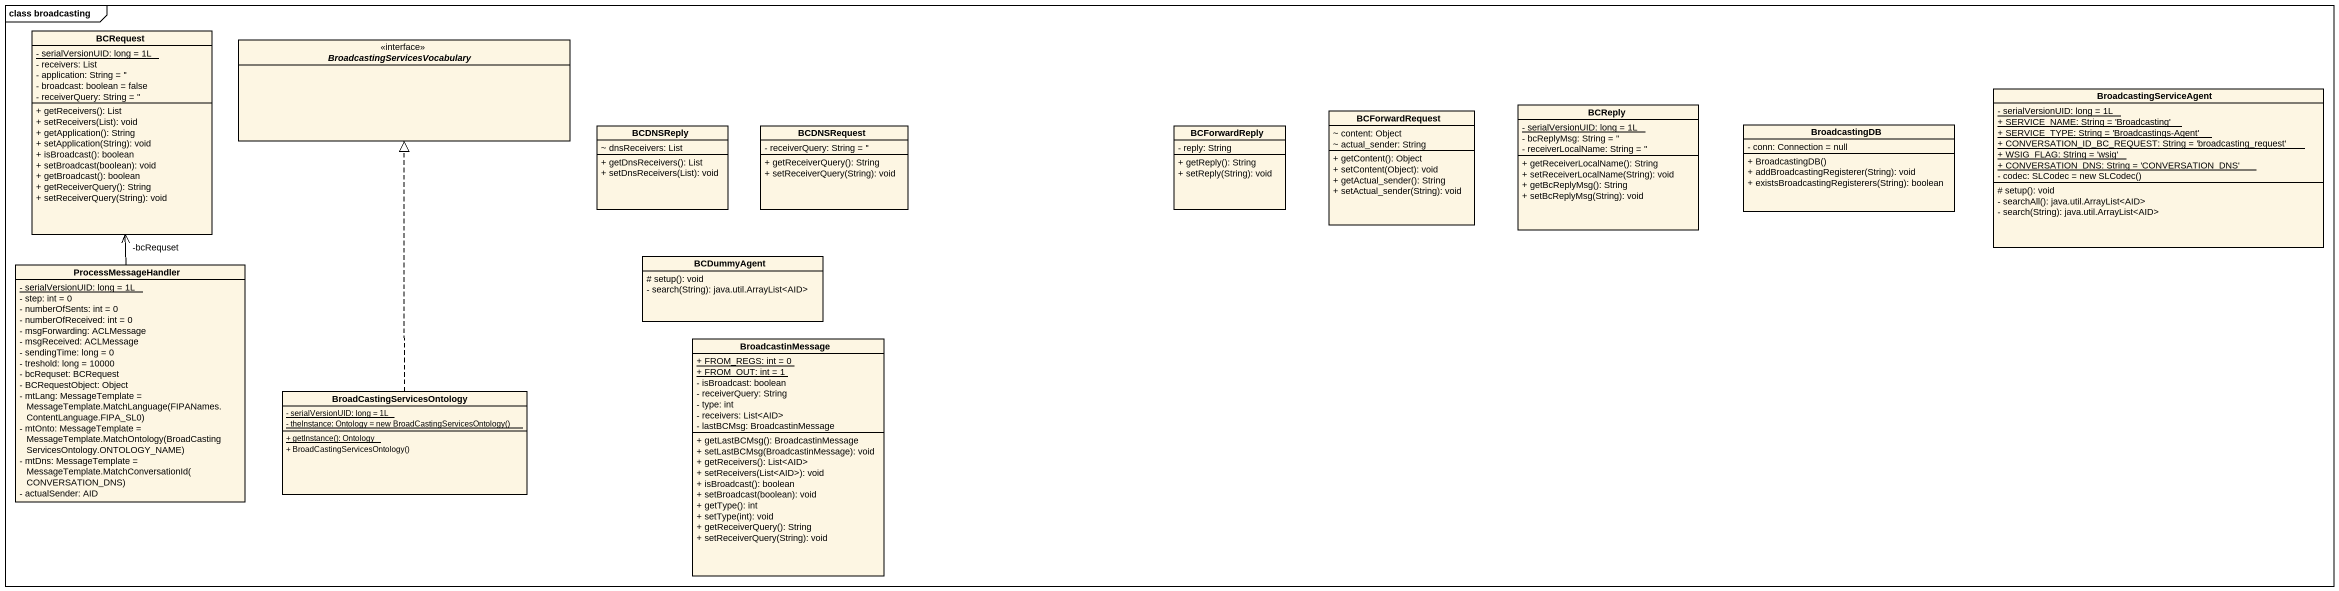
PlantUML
@startuml
mainframe class broadcasting
hide circle
hide empty members
skinparam classAttributeIconSize 0
class BCRequest {
  {static} - serialVersionUID: long = 1L
  - receivers: List
  - application: String = ''
  - broadcast: boolean = false
  - receiverQuery: String = ''
  + getReceivers(): List
  + setReceivers(List): void
  + getApplication(): String
  + setApplication(String): void
  + isBroadcast(): boolean
  + setBroadcast(boolean): void
  + getBroadcast(): boolean
  + getReceiverQuery(): String
  + setReceiverQuery(String): void
}
interface "BroadcastingServicesVocabulary" as BroadcastingServicesVocabula <<interface>>
class BCReply {
  {static} - serialVersionUID: long = 1L
  - bcReplyMsg: String = ''
  - receiverLocalName: String = ''
  + getReceiverLocalName(): String
  + setReceiverLocalName(String): void
  + getBcReplyMsg(): String
  + setBcReplyMsg(String): void
}
class BroadcastingServiceAgent {
  {static} - serialVersionUID: long = 1L
  {static} + SERVICE_NAME: String = 'Broadcasting'
  {static} + SERVICE_TYPE: String = 'Broadcastings-Agent'
  {static} + CONVERSATION_ID_BC_REQUEST: String = 'broadcasting_request'
  {static} + WSIG_FLAG: String = 'wsig'
  {static} + CONVERSATION_DNS: String = 'CONVERSATION_DNS'
  {field} - codec: SLCodec = new SLCodec()
  # setup(): void
  - searchAll(): java.util.ArrayList<AID>
  - search(String): java.util.ArrayList<AID>
}
class BCDNSReply {
  ~ dnsReceivers: List
  + getDnsReceivers(): List
  + setDnsReceivers(List): void
}
class BCDNSRequest {
  - receiverQuery: String = ''
  + getReceiverQuery(): String
  + setReceiverQuery(String): void
}
class BCForwardReply {
  - reply: String
  + getReply(): String
  + setReply(String): void
}
class BCForwardRequest {
  ~ content: Object
  ~ actual_sender: String
  + getContent(): Object
  + setContent(Object): void
  + getActual_sender(): String
  + setActual_sender(String): void
}
class BroadcastingDB {
  - conn: Connection = null
  + BroadcastingDB()
  + addBroadcastingRegisterer(String): void
  + existsBroadcastingRegisterers(String): boolean
}
class BCDummyAgent {
  # setup(): void
  - search(String): java.util.ArrayList<AID>
}
class ProcessMessageHandler {
  {static} - serialVersionUID: long = 1L
  - step: int = 0
  - numberOfSents: int = 0
  - numberOfReceived: int = 0
  - msgForwarding: ACLMessage
  - msgReceived: ACLMessage
  - sendingTime: long = 0
  - treshold: long = 10000
  - bcRequset: BCRequest
  - BCRequestObject: Object
  {field} - mtLang: MessageTemplate = MessageTemplate.MatchLanguage(FIPANames.ContentLanguage.FIPA_SL0)
  {field} - mtOnto: MessageTemplate = MessageTemplate.MatchOntology(BroadCastingServicesOntology.ONTOLOGY_NAME)
  {field} - mtDns: MessageTemplate = MessageTemplate.MatchConversationId(CONVERSATION_DNS)
  - actualSender: AID
}
class BroadcastinMessage {
  {static} + FROM_REGS: int = 0
  {static} + FROM_OUT: int = 1
  - isBroadcast: boolean
  - receiverQuery: String
  - type: int
  - receivers: List<AID>
  - lastBCMsg: BroadcastinMessage
  + getLastBCMsg(): BroadcastinMessage
  + setLastBCMsg(BroadcastinMessage): void
  + getReceivers(): List<AID>
  + setReceivers(List<AID>): void
  + isBroadcast(): boolean
  + setBroadcast(boolean): void
  + getType(): int
  + setType(int): void
  + getReceiverQuery(): String
  + setReceiverQuery(String): void
}
class BroadCastingServicesOntology {
  {static} - serialVersionUID: long = 1L
  {static} {field} - theInstance: Ontology = new BroadCastingServicesOntology()
  {static} + getInstance(): Ontology
  + BroadCastingServicesOntology()
}
ProcessMessageHandler -up-> "-bcRequset" BCRequest
BroadCastingServicesOntology .up.|> BroadcastingServicesVocabula
@enduml
